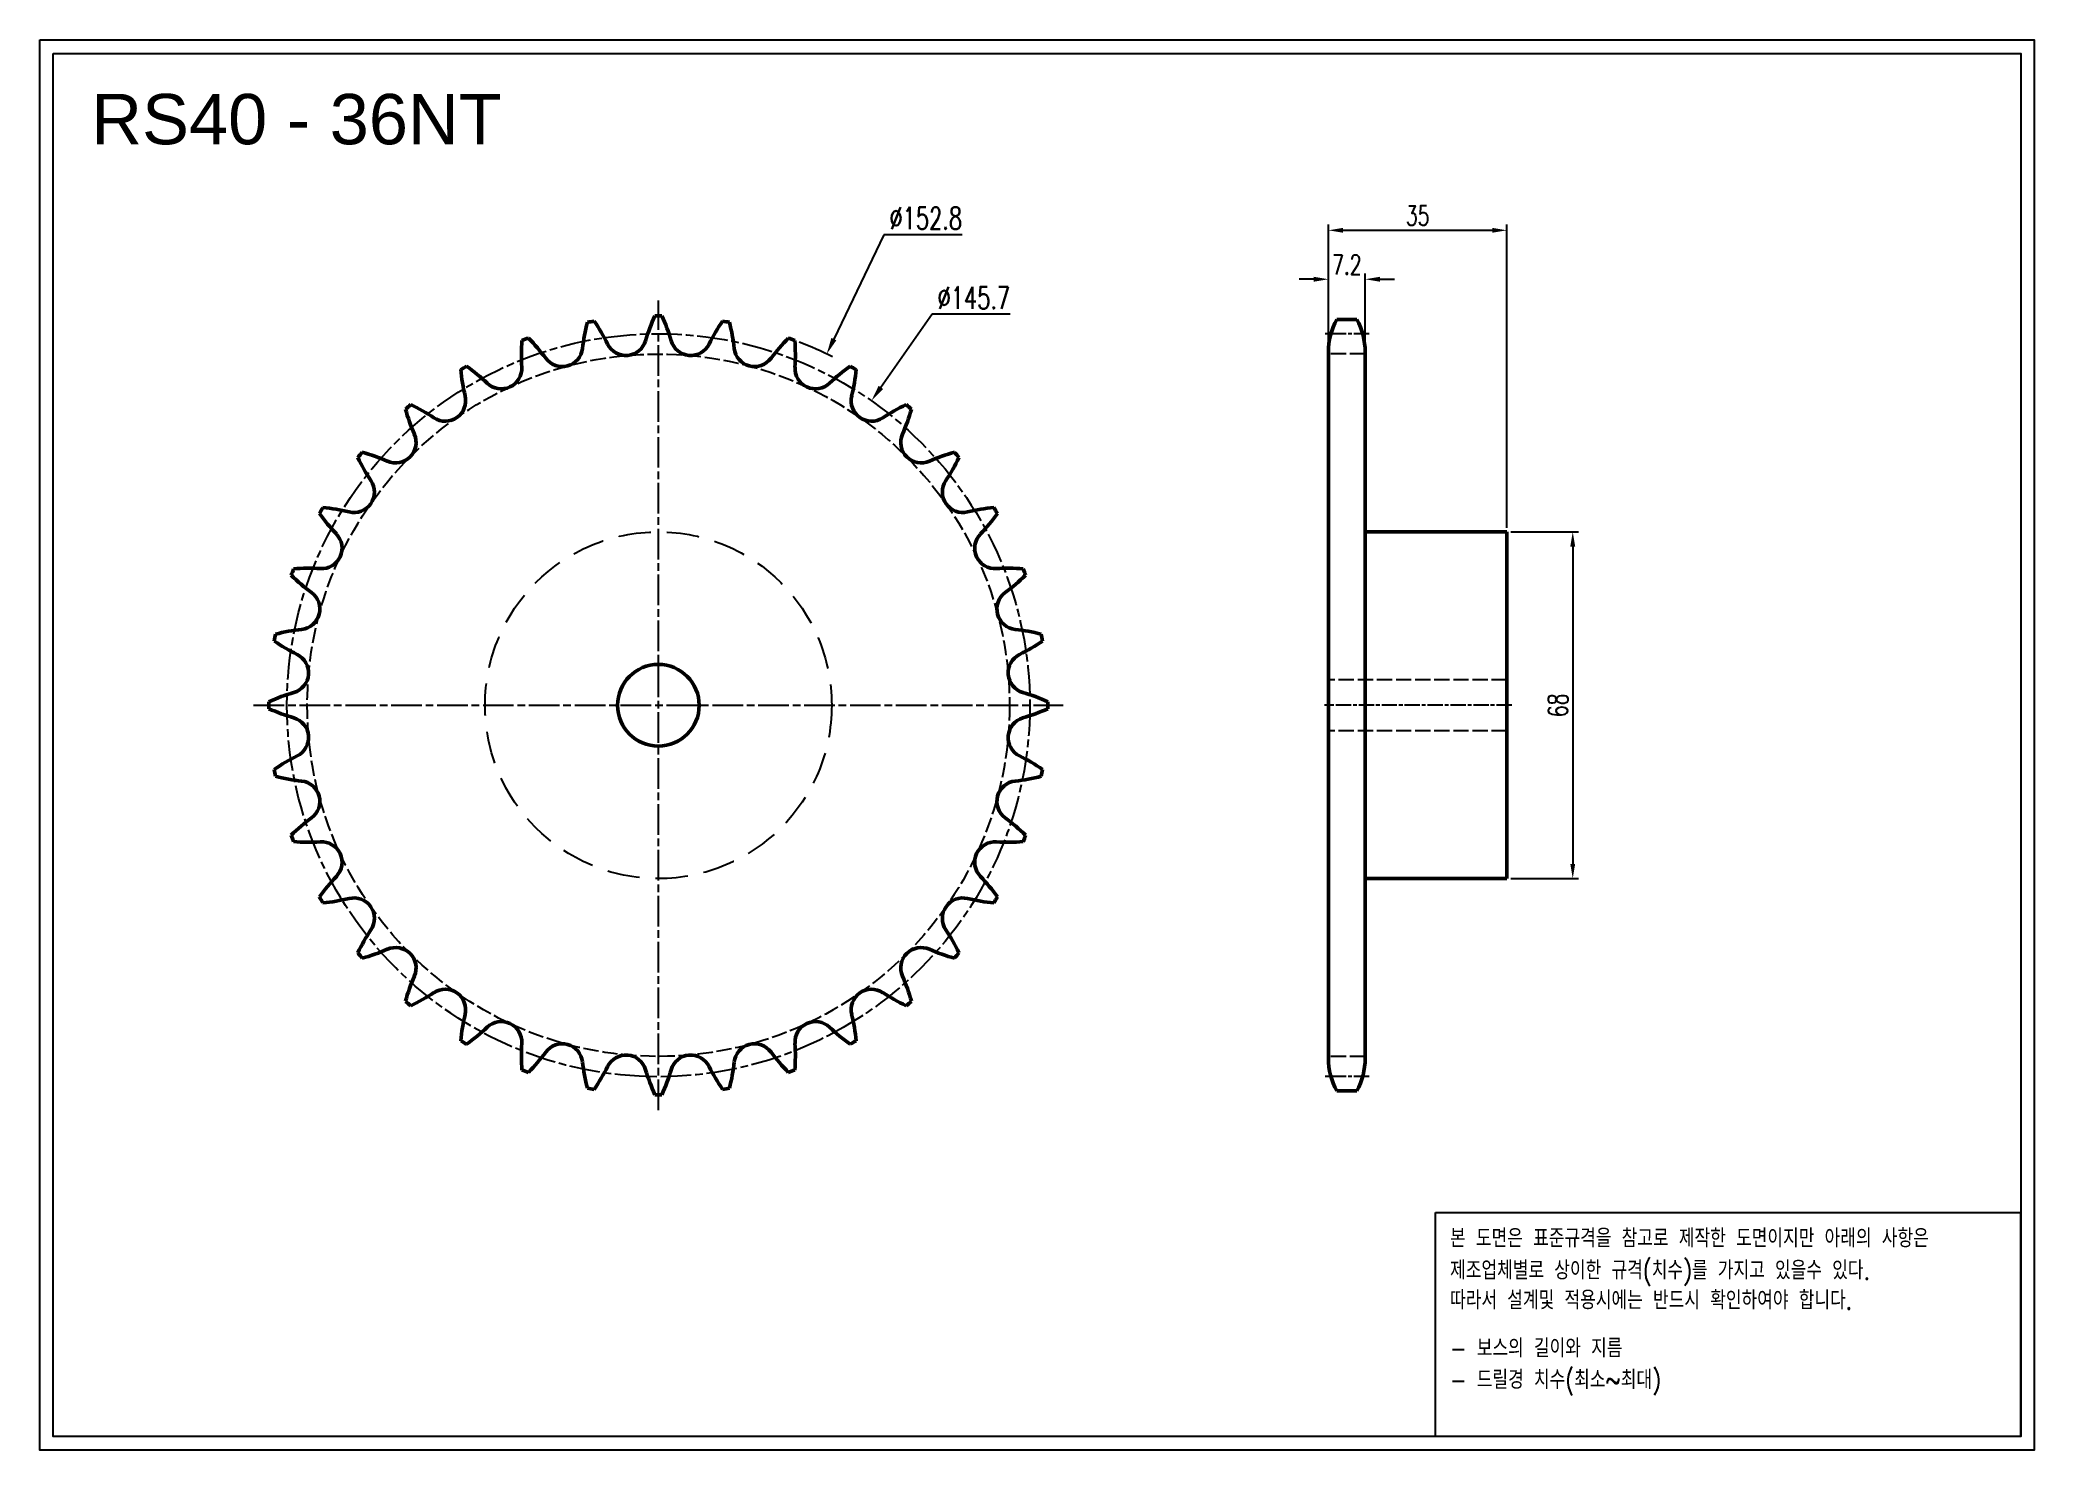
# Model space of a CAD drawing. Header units: millimetres. Extents: x -19194 to -18803, y 1699 to 1976.
import ezdxf

# ---------------------------------------------------------------- set-up
doc = ezdxf.new("R2010")
doc.units = ezdxf.units.MM
for name, pattern in [('AM_ISO02W050', [7.5, 6, -1.5]), ('AM_ISO02W050x2', [3.75, 3, -0.75]), ('AM_ISO08W050', [18, 12, -1.5, 3, -1.5]), ('AM_ISO08W050x2', [9, 6, -0.75, 1.5, -0.75]), ('HIDDEN', [9.525, 6.35, -3.175])]:
    doc.linetypes.add(name, pattern=pattern)
for name, color, linetype, lineweight in [('AM_0N', 7, 'Continuous', 50), ('AM_3N', 6, 'AM_ISO02W050', 25), ('AM_7', 4, 'AM_ISO08W050', 25), ('AM_7N', 4, 'AM_ISO08W050', 25)]:
    doc.layers.add(name, color=color, linetype=linetype, lineweight=lineweight)
doc.layers.add('HL', color=2, linetype='HIDDEN')
doc.layers.add('S-DIM', color=7, linetype='Continuous')
doc.styles.add('HAN', font='ROMANS.shx', dxfattribs={"width": 0.7, "bigfont": 'whgtxt.shx'})
doc.styles.add('HSG', font='SIMPLEX.shx', dxfattribs={"width": 0.7, "bigfont": 'HSG.shx'})
doc.styles.get("Standard").update_dxf_attribs({"font": 'arial.ttf'})
doc.dimstyles.new('APP4', dxfattribs={"dimscale": 1.6, "dimtxt": 2.4, "dimasz": 1.8, "dimexe": 0.7, "dimexo": 0.5, "dimgap": 0.6, "dimtad": 1, "dimtoh": 1, "dimdec": 1, "dimrnd": 0.01, "dimzin": 9, "dimdsep": 46, "dimtxsty": 'HSG', "dimcen": 0, "dimclrd": 1, "dimclre": 1, "dimclrt": 256, "dimazin": 2, "dimtp": 1, "dimtm": 1, "dimtfac": 0.5, "dimtdec": 1, "dimtofl": 0, "dimtmove": 0, "dimatfit": 3, "dimfxl": 0, "dimtvp": 1, "dimtolj": 2, "dimlwd": -1, "dimlwe": -1, "dimarcsym": 0})
doc.dimstyles.new('APP8', dxfattribs={"dimscale": 1.8, "dimtxt": 2.4, "dimasz": 1.8, "dimexe": 0.7, "dimexo": 0.5, "dimgap": 0.6, "dimtad": 1, "dimtoh": 1, "dimdec": 1, "dimrnd": 0.01, "dimzin": 9, "dimdsep": 46, "dimtxsty": 'HSG', "dimcen": 0, "dimclrd": 1, "dimclre": 1, "dimclrt": 256, "dimazin": 2, "dimtp": 1, "dimtm": 1, "dimtfac": 0.5, "dimtdec": 1, "dimtofl": 0, "dimtmove": 0, "dimatfit": 3, "dimfxl": 0, "dimtvp": 1, "dimtolj": 2, "dimlwd": -1, "dimlwe": -1, "dimarcsym": 0})

# ---------------------------------------------------------------- blocks, each defined once
blk = doc.blocks.new('*D1')
at = {"layer": 'Defpoints', "color": 0, "transparency": 16777216}
for p in [(-19039.61, 1914.42), (-19105.66, 1776.65)]:
    blk.add_point(p, dxfattribs=at)
at = {"layer": 'S-DIM', "color": 1, "transparency": 16777216}
for p, q in [((-19028.39, 1937.81), (-19038.21, 1917.34)), ((-19013.06, 1937.81), (-19028.39, 1937.81))]:
    blk.add_line(p, q, dxfattribs=at)
blk.add_arc((-19072.63, 1845.53), 76.39, 63.4399, 68.813, dxfattribs=at)
blk.add_solid([(-19038.7, 1917.57), (-19037.72, 1917.1), (-19039.61, 1914.42)], dxfattribs=at)
at = {"layer": 'S-DIM', "transparency": 16777216, "insert": (-19020.18, 1941.05), "char_height": 4.32, "attachment_point": 5, "style": 'HSG'}
blk.add_mtext('\\A2;∅152.8', dxfattribs=at)
blk = doc.blocks.new('*D2')
at = {"layer": 'Defpoints', "color": 0, "transparency": 16777216}
for p in [(-19030.85, 1905.22), (-19114.42, 1785.85)]:
    blk.add_point(p, dxfattribs=at)
at = {"layer": 'S-DIM', "color": 1, "transparency": 16777216}
for p, q in [((-19018.95, 1922.2), (-19028.99, 1907.87)), ((-19003.62, 1922.2), (-19018.95, 1922.2))]:
    blk.add_line(p, q, dxfattribs=at)
blk.add_solid([(-19029.43, 1908.18), (-19028.55, 1907.56), (-19030.85, 1905.22)], dxfattribs=at)
at = {"layer": 'S-DIM', "transparency": 16777216, "insert": (-19010.75, 1925.44), "char_height": 4.32, "attachment_point": 5, "style": 'HSG'}
blk.add_mtext('\\A2;∅145.7', dxfattribs=at)
blk = doc.blocks.new('*D3')
at = {"layer": 'Defpoints', "color": 0, "transparency": 16777216}
for p in [(-18933.99, 1929.08), (-18941.19, 1914.42), (-18933.99, 1914.42)]:
    blk.add_point(p, dxfattribs=at)
at = {"layer": 'S-DIM', "color": 1, "transparency": 16777216}
for p, q in [((-18944.07, 1929.08), (-18946.95, 1929.08)), ((-18941.19, 1915.22), (-18941.19, 1930.2)), ((-18933.99, 1915.22), (-18933.99, 1930.2)), ((-18931.11, 1929.08), (-18928.23, 1929.08))]:
    blk.add_line(p, q, dxfattribs=at)
for points in [[(-18944.07, 1929.56), (-18944.07, 1928.6), (-18941.19, 1929.08)], [(-18931.11, 1929.56), (-18931.11, 1928.6), (-18933.99, 1929.08)]]:
    blk.add_solid(points, dxfattribs=at)
at = {"layer": 'S-DIM', "transparency": 16777216, "insert": (-18937.59, 1931.96), "char_height": 3.84, "attachment_point": 5, "style": 'HSG'}
blk.add_mtext('\\A2;7.2', dxfattribs=at)
blk = doc.blocks.new('*D4')
at = {"layer": 'Defpoints', "color": 0, "transparency": 16777216}
for p in [(-18906.19, 1938.68), (-18941.19, 1914.42), (-18906.19, 1879.53)]:
    blk.add_point(p, dxfattribs=at)
at = {"layer": 'S-DIM', "color": 1, "transparency": 16777216}
for p, q in [((-18941.19, 1915.22), (-18941.19, 1939.8)), ((-18938.31, 1938.68), (-18909.07, 1938.68)), ((-18906.19, 1880.33), (-18906.19, 1939.8))]:
    blk.add_line(p, q, dxfattribs=at)
for points in [[(-18938.31, 1939.16), (-18938.31, 1938.2), (-18941.19, 1938.68)], [(-18909.07, 1939.16), (-18909.07, 1938.2), (-18906.19, 1938.68)]]:
    blk.add_solid(points, dxfattribs=at)
at = {"layer": 'S-DIM', "transparency": 16777216, "insert": (-18923.69, 1941.56), "char_height": 3.84, "attachment_point": 5, "style": 'HSG'}
blk.add_mtext('\\A2;35', dxfattribs=at)
blk = doc.blocks.new('*D5')
at = {"layer": 'Defpoints', "color": 0, "transparency": 16777216}
for p in [(-18906.19, 1879.53), (-18906.19, 1811.53), (-18893.27, 1811.53)]:
    blk.add_point(p, dxfattribs=at)
at = {"layer": 'S-DIM', "color": 1, "transparency": 16777216}
for p, q in [((-18905.39, 1879.53), (-18892.15, 1879.53)), ((-18893.27, 1876.65), (-18893.27, 1814.41)), ((-18905.39, 1811.53), (-18892.15, 1811.53))]:
    blk.add_line(p, q, dxfattribs=at)
for points in [[(-18893.75, 1876.65), (-18892.79, 1876.65), (-18893.27, 1879.53)], [(-18893.75, 1814.41), (-18892.79, 1814.41), (-18893.27, 1811.53)]]:
    blk.add_solid(points, dxfattribs=at)
at = {"layer": 'S-DIM', "transparency": 16777216, "insert": (-18896.15, 1845.51), "char_height": 3.84, "attachment_point": 5, "rotation": 90, "style": 'HSG'}
blk.add_mtext('\\A2;68', dxfattribs=at)
blk = doc.blocks.new('notice1')
at = {"color": 4}
blk.add_lwpolyline([(-22142.12, 1735.9), (-22053.8, 1735.9), (-22053.8, 1702.07), (-22142.12, 1702.07)], close=True, dxfattribs=at)
at = {"color": 4, "style": 'HAN', "width": 0.8}
for s, p in [('본 도면은 표준규격을 참고로 제작한 도면이지만 아래의 사항은', (-22139.9, 1730.62)), ('제조업체별로 상이한 규격(치수)를 가지고 있을수 있다.', (-22139.9, 1725.78)), ('따라서 설계및 적용시에는 반드시 확인하여야 합니다.', (-22139.9, 1721.28)), ('- 보스의 길이와 지름', (-22139.9, 1714.03)), ('- 드릴경 치수(최소~최대)', (-22139.9, 1709.27))]:
    blk.add_text(s, height=2.7949, dxfattribs=at).set_placement(p)

msp = doc.modelspace()

# ---------------------------------------------------------------- linework, layer by layer
for points in [[(-19193.95, 1976.03), (-18802.77, 1976.03), (-18802.77, 1699.43), (-19193.95, 1699.43)], [(-19191.32, 1973.39), (-18805.4, 1973.39), (-18805.4, 1702.07), (-19191.32, 1702.07)]]:
    msp.add_lwpolyline(points, close=True)
at = {"layer": 'AM_0N'}
for p, q in [((-18939.57, 1921.2), (-18935.6, 1921.2)), ((-18941.19, 1914.8), (-18941.19, 1776.27)), ((-18933.99, 1914.8), (-18933.99, 1776.27)), ((-18933.99, 1879.53), (-18906.19, 1879.53)), ((-18906.19, 1879.53), (-18906.19, 1811.53)), ((-18933.99, 1811.53), (-18906.19, 1811.53)), ((-18939.57, 1769.87), (-18935.6, 1769.87))]:
    msp.add_line(p, q, dxfattribs=at)
msp.add_circle((-19072.63, 1845.53), 8, dxfattribs=at)
for centre, radius, start, end in [((-19072.63, 1845.53), 76.39, 99.4881, 100.5119), ((-19115.1, 1900.34), 36.25, 26.25, 34.5029), ((-19040.33, 1906.89), 36.25, 155.4971, 163.75), ((-19072.63, 1845.53), 76.39, 89.4881, 90.5119), ((-19104.94, 1906.89), 36.25, 16.25, 24.5029), ((-19030.17, 1900.34), 36.25, 145.4971, 153.75), ((-19072.63, 1845.53), 76.39, 79.4881, 80.5119), ((-18927.69, 1914.8), 13.5, 151.7009, 180), ((-18947.49, 1914.8), 13.5, 0, 28.2991), ((-19063.26, 1914.24), 36.25, 175.4971, 183.75), ((-19072.63, 1845.53), 76.39, 109.4881, 110.5119), ((-19123.97, 1892.14), 36.25, 36.25, 44.5029), ((-19051.47, 1911.56), 36.25, 165.4971, 173.75), ((-19078.99, 1918.15), 4.01, 206.25, 343.75), ((-19066.28, 1918.15), 4.01, 196.25, 333.75), ((-19093.79, 1911.56), 36.25, 6.25, 14.5029), ((-19021.29, 1892.14), 36.25, 135.4971, 143.75), ((-19072.63, 1845.53), 76.39, 69.4881, 70.5119), ((-19082.01, 1914.24), 36.25, 356.25, 4.5029), ((-19091.5, 1915.95), 4.01, 216.25, 353.75), ((-19053.77, 1915.95), 4.01, 186.25, 323.75), ((-19072.63, 1845.53), 76.39, 119.4881, 120.5119), ((-19075.33, 1914.82), 36.25, 185.4971, 193.75), ((-19131.29, 1882.51), 36.25, 46.25, 54.5029), ((-19103.44, 1911.6), 4.01, 226.25, 3.75), ((-19041.83, 1911.6), 4.01, 176.25, 313.75), ((-19013.98, 1882.51), 36.25, 125.4971, 133.75), ((-19072.63, 1845.53), 76.39, 59.4881, 60.5119), ((-19069.93, 1914.82), 36.25, 346.25, 354.5029), ((-19114.45, 1905.25), 4.01, 236.25, 13.75), ((-19030.82, 1905.25), 4.01, 166.25, 303.75), ((-19072.63, 1845.53), 76.39, 129.4881, 130.5119), ((-19087.32, 1913.3), 36.25, 195.4971, 203.75), ((-19136.82, 1871.77), 36.25, 56.25, 64.5029), ((-19008.45, 1871.77), 36.25, 115.4971, 123.75), ((-19057.94, 1913.3), 36.25, 336.25, 344.5029), ((-19072.63, 1845.53), 76.39, 49.4881, 50.5119), ((-19124.18, 1897.08), 4.01, 246.25, 23.75), ((-19021.09, 1897.08), 4.01, 156.25, 293.75), ((-19072.63, 1845.53), 76.39, 139.4881, 140.5119), ((-19098.87, 1909.72), 36.25, 205.4971, 213.75), ((-19140.4, 1860.22), 36.25, 66.25, 74.5029), ((-19004.87, 1860.22), 36.25, 105.4971, 113.75), ((-19046.4, 1909.72), 36.25, 326.25, 334.5029), ((-19072.63, 1845.53), 76.39, 39.4881, 40.5119), ((-19132.35, 1887.35), 4.01, 256.25, 33.75), ((-19012.92, 1887.35), 4.01, 146.25, 283.75), ((-19072.63, 1845.53), 76.39, 149.4881, 150.5119), ((-19109.61, 1904.19), 36.25, 215.4971, 223.75), ((-19141.92, 1848.23), 36.25, 76.25, 84.5029), ((-19003.35, 1848.23), 36.25, 95.4971, 103.75), ((-19035.65, 1904.19), 36.25, 316.25, 324.5029), ((-19072.63, 1845.53), 76.39, 29.4881, 30.5119), ((-19138.7, 1876.34), 4.01, 266.25, 43.75), ((-19006.57, 1876.34), 4.01, 136.25, 273.75), ((-19072.63, 1845.53), 76.39, 159.4881, 160.5119), ((-19119.24, 1896.87), 36.25, 225.4971, 233.75), ((-19141.34, 1836.16), 36.25, 86.25, 94.5029), ((-19003.93, 1836.16), 36.25, 85.4971, 93.75), ((-19026.03, 1896.87), 36.25, 306.25, 314.5029), ((-19072.63, 1845.53), 76.39, 19.4881, 20.5119), ((-19143.05, 1864.4), 4.01, 276.25, 53.75), ((-19002.22, 1864.4), 4.01, 126.25, 263.75), ((-19072.63, 1845.53), 76.39, 169.4881, 170.5119), ((-19138.66, 1824.37), 36.25, 96.25, 104.5029), ((-19006.6, 1824.37), 36.25, 75.4971, 83.75), ((-19072.63, 1845.53), 76.39, 9.4881, 10.5119), ((-19127.45, 1888), 36.25, 235.4971, 243.75), ((-19145.25, 1851.89), 4.01, 286.25, 63.75), ((-19000.01, 1851.89), 4.01, 116.25, 253.75), ((-19017.82, 1888), 36.25, 296.25, 304.5029), ((-19133.99, 1813.23), 36.25, 106.25, 114.5029), ((-19011.28, 1813.23), 36.25, 65.4971, 73.75), ((-19072.63, 1845.53), 76.39, 179.4881, 180.5119), ((-19133.99, 1877.84), 36.25, 245.4971, 253.75), ((-19145.25, 1839.18), 4.01, 296.25, 73.75), ((-19000.01, 1839.18), 4.01, 106.25, 243.75), ((-19011.28, 1877.84), 36.25, 286.25, 294.5029), ((-19072.63, 1845.53), 76.39, 359.4881, 0.5119), ((-19127.45, 1803.07), 36.25, 116.25, 124.5029), ((-19017.82, 1803.07), 36.25, 55.4971, 63.75), ((-19072.63, 1845.53), 76.39, 189.4881, 190.5119), ((-19138.66, 1866.69), 36.25, 255.4971, 263.75), ((-19006.6, 1866.69), 36.25, 276.25, 284.5029), ((-19072.63, 1845.53), 76.39, 349.4881, 350.5119), ((-19143.05, 1826.67), 4.01, 306.25, 83.75), ((-19002.22, 1826.67), 4.01, 96.25, 233.75), ((-19119.24, 1794.19), 36.25, 126.25, 134.5029), ((-19026.03, 1794.19), 36.25, 45.4971, 53.75), ((-19072.63, 1845.53), 76.39, 199.4881, 200.5119), ((-19072.63, 1845.53), 76.39, 339.4881, 340.5119), ((-19141.34, 1854.91), 36.25, 265.4971, 273.75), ((-19138.7, 1814.73), 4.01, 316.25, 93.75), ((-19006.57, 1814.73), 4.01, 86.25, 223.75), ((-19003.93, 1854.91), 36.25, 266.25, 274.5029), ((-19109.61, 1786.88), 36.25, 136.25, 144.5029), ((-19035.65, 1786.88), 36.25, 35.4971, 43.75), ((-19072.63, 1845.53), 76.39, 209.4881, 210.5119), ((-19141.92, 1842.83), 36.25, 275.4971, 283.75), ((-19132.35, 1803.72), 4.01, 326.25, 103.75), ((-19012.92, 1803.72), 4.01, 76.25, 213.75), ((-19003.35, 1842.83), 36.25, 256.25, 264.5029), ((-19072.63, 1845.53), 76.39, 329.4881, 330.5119), ((-19098.87, 1781.35), 36.25, 146.25, 154.5029), ((-19046.4, 1781.35), 36.25, 25.4971, 33.75), ((-19072.63, 1845.53), 76.39, 219.4881, 220.5119), ((-19140.4, 1830.84), 36.25, 285.4971, 293.75), ((-19124.18, 1793.99), 4.01, 336.25, 113.75), ((-19021.09, 1793.99), 4.01, 66.25, 203.75), ((-19004.87, 1830.84), 36.25, 246.25, 254.5029), ((-19072.63, 1845.53), 76.39, 319.4881, 320.5119), ((-19087.32, 1777.77), 36.25, 156.25, 164.5029), ((-19057.94, 1777.77), 36.25, 15.4971, 23.75), ((-19136.82, 1819.3), 36.25, 295.4971, 303.75), ((-19114.45, 1785.82), 4.01, 346.25, 123.75), ((-19030.82, 1785.82), 4.01, 56.25, 193.75), ((-19008.45, 1819.3), 36.25, 236.25, 244.5029), ((-19072.63, 1845.53), 76.39, 229.4881, 230.5119), ((-19075.33, 1776.25), 36.25, 166.25, 174.5029), ((-19069.93, 1776.25), 36.25, 5.4971, 13.75), ((-19072.63, 1845.53), 76.39, 309.4881, 310.5119), ((-19131.29, 1808.55), 36.25, 305.4971, 313.75), ((-19103.44, 1779.47), 4.01, 356.25, 133.75), ((-19041.83, 1779.47), 4.01, 46.25, 183.75), ((-19013.98, 1808.55), 36.25, 226.25, 234.5029), ((-19072.63, 1845.53), 76.39, 239.4881, 240.5119), ((-19063.26, 1776.83), 36.25, 176.25, 184.5029), ((-19123.97, 1798.93), 36.25, 315.4971, 323.75), ((-19091.5, 1775.12), 4.01, 6.25, 143.75), ((-19078.99, 1772.91), 4.01, 16.25, 153.75), ((-19066.28, 1772.91), 4.01, 26.25, 163.75), ((-19053.77, 1775.12), 4.01, 36.25, 173.75), ((-19021.29, 1798.93), 36.25, 216.25, 224.5029), ((-19082.01, 1776.83), 36.25, 355.4971, 3.75), ((-19072.63, 1845.53), 76.39, 299.4881, 300.5119), ((-18927.69, 1776.27), 13.5, 180, 208.2991), ((-18947.49, 1776.27), 13.5, 331.7009, 0), ((-19072.63, 1845.53), 76.39, 249.4881, 250.5119), ((-19051.47, 1779.5), 36.25, 186.25, 194.5029), ((-19115.1, 1790.72), 36.25, 325.4971, 333.75), ((-19040.33, 1784.18), 36.25, 196.25, 204.5029), ((-19104.94, 1784.18), 36.25, 335.4971, 343.75), ((-19030.17, 1790.72), 36.25, 206.25, 214.5029), ((-19093.79, 1779.5), 36.25, 345.4971, 353.75), ((-19072.63, 1845.53), 76.39, 289.4881, 290.5119), ((-19072.63, 1845.53), 76.39, 259.4881, 260.5119), ((-19072.63, 1845.53), 76.39, 269.4881, 270.5119), ((-19072.63, 1845.53), 76.39, 279.4881, 280.5119)]:
    msp.add_arc(centre, radius, start, end, dxfattribs=at)
at = {"layer": 'AM_3N', "linetype": 'AM_ISO02W050x2'}
for p, q in [((-18933.99, 1914.42), (-18941.19, 1914.42)), ((-18933.99, 1776.65), (-18941.19, 1776.65))]:
    msp.add_line(p, q, dxfattribs=at)
at = {"layer": 'AM_3N', "color": 2, "linetype": 'AM_ISO02W050x2'}
for p, q in [((-18906.19, 1850.53), (-18941.19, 1850.53)), ((-18906.19, 1840.53), (-18941.19, 1840.53))]:
    msp.add_line(p, q, dxfattribs=at)
at = {"layer": 'AM_3N', "linetype": 'AM_ISO02W050x2'}
msp.add_circle((-19072.63, 1845.53), 68.88, dxfattribs=at)
at = {"layer": 'AM_7', "linetype": 'AM_ISO08W050x2'}
msp.add_circle((-19072.63, 1845.53), 72.86, dxfattribs=at)
at = {"layer": 'AM_7N', "linetype": 'AM_ISO08W050x2'}
for p, q in [((-19072.63, 1766.14), (-19072.63, 1924.92)), ((-19152.03, 1845.53), (-18993.24, 1845.53))]:
    msp.add_line(p, q, dxfattribs=at)
at = {"layer": 'AM_7N', "linetype": 'AM_ISO08W050x2', "ltscale": 0.5}
for p, q in [((-18933.22, 1918.39), (-18941.95, 1918.39)), ((-18905.25, 1845.53), (-18941.95, 1845.53)), ((-18933.22, 1772.68), (-18941.95, 1772.68))]:
    msp.add_line(p, q, dxfattribs=at)
at = {"layer": 'HL'}
msp.add_circle((-19072.63, 1845.53), 34, dxfattribs=at)

# ---------------------------------------------------------------- block references
at = {"xscale": 1.3, "yscale": 1.3, "zscale": 1.3}
msp.add_blockref('notice1', (9864.53, -510.62), dxfattribs=at)

# ---------------------------------------------------------------- texts
msp.add_text('RS40 - 36NT', height=9.8784).set_placement((-19183.88, 1955.55))

# ---------------------------------------------------------------- dimensions: what is measured, and where the dimension line sits
at = {"layer": 'S-DIM', "color": 3}
for p1, p2, picture, middle in [((-19105.66, 1776.65), (-19039.61, 1914.42), '*D1', (-19020.18, 1937.81)), ((-19114.42, 1785.85), (-19030.85, 1905.22), '*D2', (-19010.75, 1922.2))]:
    dim = msp.add_diameter_dim_2p(p1=p1, p2=p2, dimstyle='APP8', dxfattribs=at)
    dim.commit()
    dim.dimension.update_dxf_attribs({"geometry": picture, "text_midpoint": middle, "dimtype": 131})
at = {"layer": 'S-DIM'}
dim = msp.add_linear_dim(base=(-18906.19, 1938.68), p1=(-18941.19, 1914.42), p2=(-18906.19, 1879.53), dimstyle='APP4', dxfattribs=at)
dim.commit()
dim.dimension.update_dxf_attribs({"geometry": '*D4', "text_midpoint": (-18923.69, 1941.56)})
dim = msp.add_linear_dim(base=(-18933.99, 1929.08), p1=(-18941.19, 1914.42), p2=(-18933.99, 1914.42), dimstyle='APP4', dxfattribs=at)
dim.commit()
dim.dimension.update_dxf_attribs({"geometry": '*D3', "text_midpoint": (-18937.59, 1929.08), "dimtype": 128})
dim = msp.add_linear_dim(base=(-18893.27, 1811.53), p1=(-18906.19, 1879.53), p2=(-18906.19, 1811.53), angle=90, dimstyle='APP4', dxfattribs=at)
dim.commit()
dim.dimension.update_dxf_attribs({"geometry": '*D5', "text_midpoint": (-18893.27, 1845.51), "dimtype": 128})

doc.saveas('drawing.dxf')
